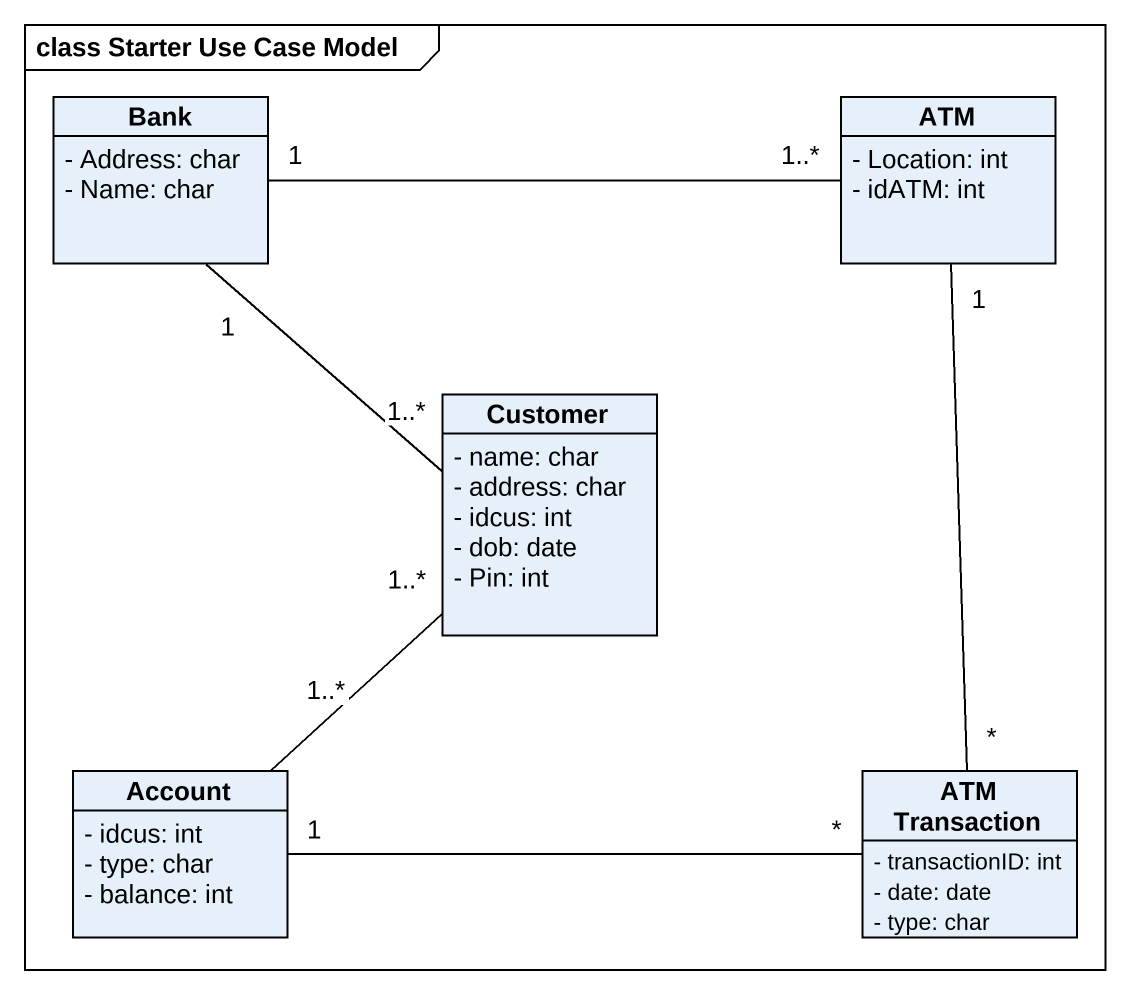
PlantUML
@startuml
mainframe class Starter Use Case Model
hide circle
hide empty members
skinparam classAttributeIconSize 0
class Bank {
  - Address: char
  - Name: char
}
class ATM {
  - Location: int
  - idATM: int
}
class Customer {
  - name: char
  - address: char
  - idcus: int
  - dob: date
  - Pin: int
}
class Account {
  - idcus: int
  - type: char
  - balance: int
}
class "ATM Transaction" as ATM_Transaction {
  - transactionID: int
  - date: date
  - type: char
}
Bank "1" -right- "1..*" ATM
Bank "1" -- "1..*" Customer
ATM "1" -- "*" ATM_Transaction
Customer "1..*" -- "1..*" Account
ATM_Transaction "*" -left- "1" Account
@enduml
